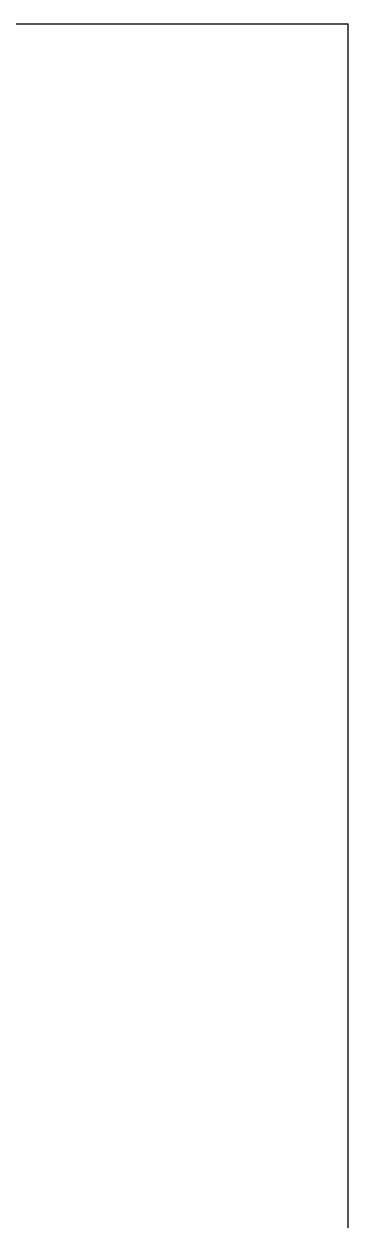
# Model space of a CAD drawing. Header units: millimetres. Extents: x 1218 to 72853, y -34712 to 16286.
# Drawn here: x 65854.8 to 65875.6, y 8994.1 to 9070.6 of the extents above; entities that cross this region are included whole.
import ezdxf

# ---------------------------------------------------------------- set-up
doc = ezdxf.new("R2010")
doc.units = ezdxf.units.MM

# ---------------------------------------------------------------- blocks, each defined once
blk = doc.blocks.new('BOM-FRONT EQ')
at = {"lineweight": -2}
for p in [(304.786, 814.325), (304.786, 814.325), (304.786, 814.325), (501.605, 598.917), (501.605, 598.917), (501.605, 598.917)]:
    blk.add_line(p, (501.605, 814.325), dxfattribs=at)

msp = doc.modelspace()

# ---------------------------------------------------------------- block references
at = {"lineweight": -2}
msp.add_blockref('BOM-FRONT EQ', (65373.957, 8256.288, 0), dxfattribs=at)

doc.saveas('drawing.dxf')
